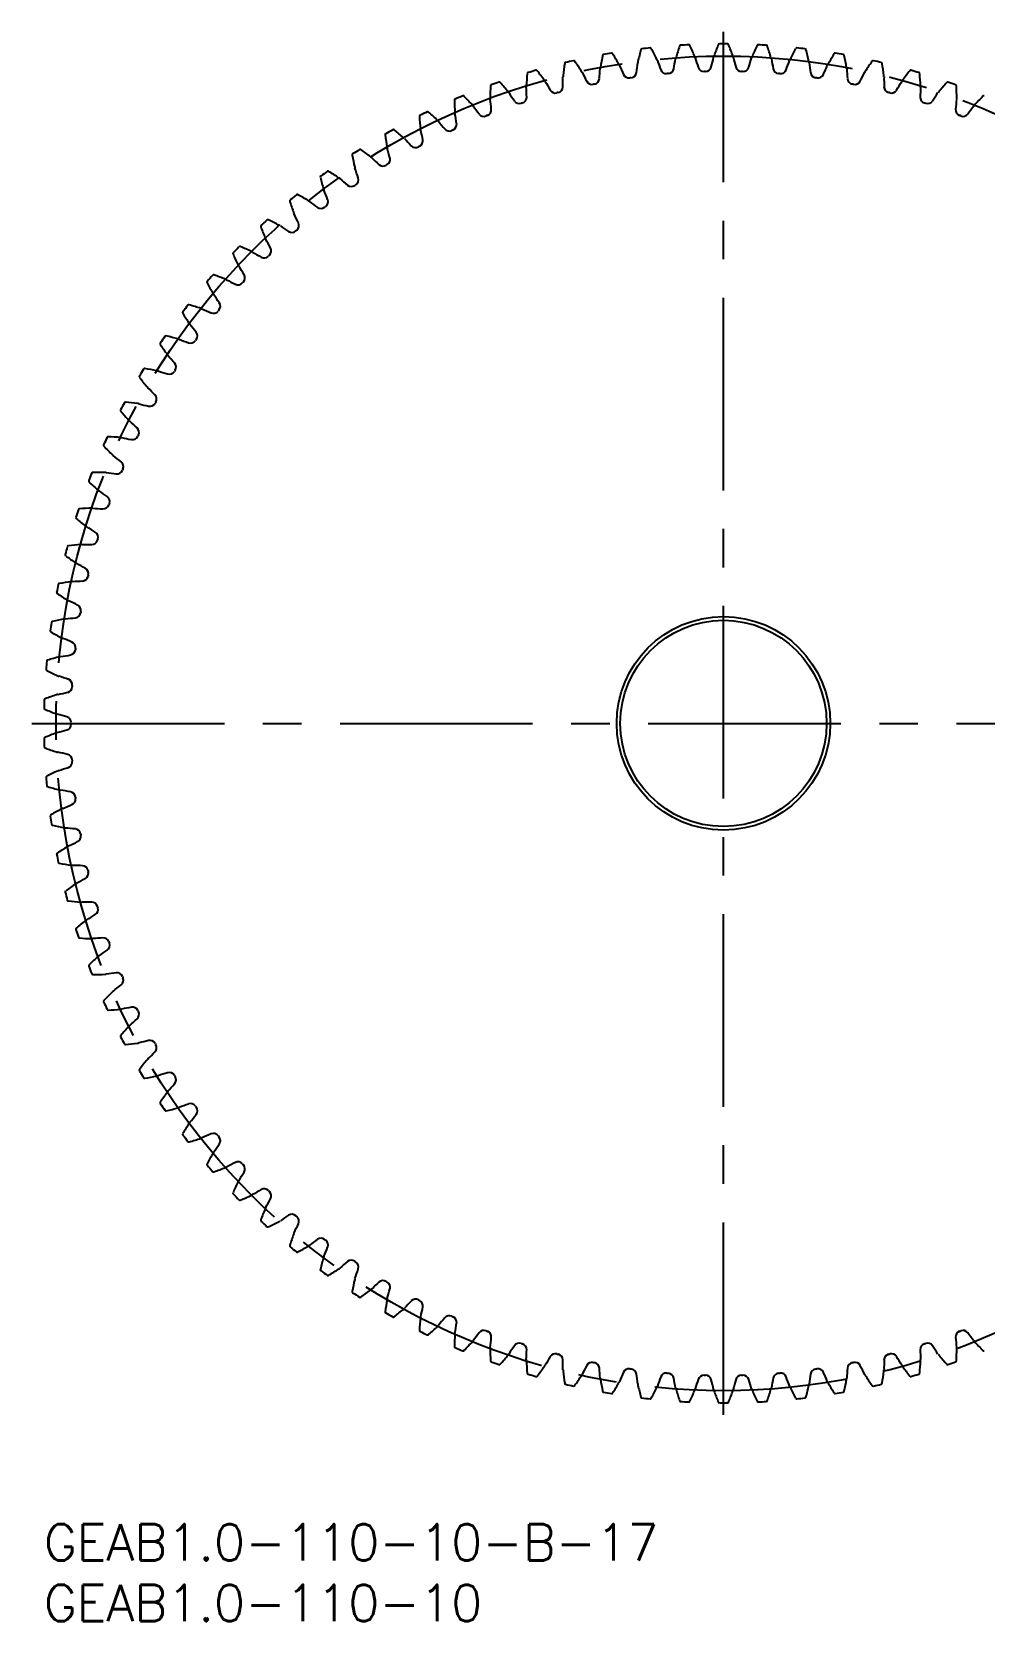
# Model space of a CAD drawing. Extents: x -1 to 153, y -8 to 123.
# Drawn here: x -1 to 77.5, y -8 to 123 of the extents above; entities that cross this region are included whole.
import ezdxf

# ---------------------------------------------------------------- set-up
doc = ezdxf.new("R2010")
doc.units = 0
doc.header["$LTSCALE"] = 0.5
doc.linetypes.add('CENTER', pattern=[50.8, 31.75, -6.35, 6.35, -6.35])
for name, color, linetype in [('MSM_CENTER', 1, 'CENTER'), ('MSM_CONTINUOUS', 7, 'CONTINUOUS'), ('MSM_PART_NUMBER', 7, 'CONTINUOUS')]:
    doc.layers.add(name, color=color, linetype=linetype)
doc.styles.get("Standard").update_dxf_attribs({"font": 'txt.shx', "height": 2, "bigfont": 'bigfont.shx'})

# ---------------------------------------------------------------- blocks, each defined once
blk = doc.blocks.new('*U3')
at = {"layer": 'MSM_PART_NUMBER'}
blk.add_text('GEAB1.0-110-10-B-17', height=3, dxfattribs=at).set_placement((0, -3))
blk = doc.blocks.new('*U4')
at = {"layer": 'MSM_PART_NUMBER'}
blk.add_text('GEAB1.0-110-10', height=3, dxfattribs=at).set_placement((0, -8))

msp = doc.modelspace()

# ---------------------------------------------------------------- linework, layer by layer
at = {"layer": 'MSM_CENTER'}
for p, q in [((56, 9), (56, 123)), ((-1, 66), (113, 66))]:
    msp.add_line(p, q, dxfattribs=at)
msp.add_circle((56, 66), 55, dxfattribs=at)
at = {"layer": 'MSM_CONTINUOUS'}
for radius in [8.8, 8.5]:
    msp.add_circle((56, 66), radius, dxfattribs=at)
for centre, radius, start, end in [((52.47, 121.79), 0.1, 93.6167, 160.9402), ((56, 66), 56, 92.9287, 93.6167), ((53.14, 121.83), 0.1, 25.6053, 92.9287), ((36.7, 113.95), 18.33, 22.4545, 25.6053), ((72.53, 114.97), 18.33, 157.6675, 160.8182), ((55.66, 121.9), 0.1, 90.344, 157.6675), ((56, 66), 56, 89.656, 90.344), ((56.34, 121.9), 0.1, 22.3325, 89.656), ((39.47, 114.97), 18.33, 19.1818, 22.3325), ((75.3, 113.95), 18.33, 154.3947, 157.5455), ((58.86, 121.83), 0.1, 87.0713, 154.3947), ((56, 66), 56, 86.3833, 87.0713), ((59.53, 121.79), 0.1, 19.0598, 86.3833), ((56, 66), 56, 102.7469, 103.4349), ((43.67, 120.52), 0.1, 35.4234, 102.7469), ((28.81, 109.95), 18.33, 32.2727, 35.4234), ((63.94, 117.07), 18.33, 167.4857, 170.6364), ((46.14, 121.02), 0.1, 100.1622, 167.4857), ((56, 66), 56, 99.4742, 100.1622), ((46.8, 121.14), 0.1, 32.1507, 99.4742), ((31.36, 111.43), 18.33, 29, 32.1507), ((49.76, 120.36), 0.832, 167.3636, 174.2089), ((66.84, 116.54), 18.33, 164.2129, 167.3636), ((49.29, 121.5), 0.1, 96.8895, 164.2129), ((56, 66), 56, 96.2015, 96.8895), ((49.96, 121.57), 0.1, 28.878, 96.2015), ((34, 112.77), 18.33, 25.7273, 28.878), ((49.76, 120.36), 0.832, 18.882, 25.7273), ((66.56, 126.12), 16.92, 198.9062, 201.6949), ((35.34, 123.44), 16.92, 348.1232, 350.912), ((52.88, 120.63), 0.832, 164.0909, 170.9362), ((69.71, 115.83), 18.33, 160.9402, 164.0909), ((52.88, 120.63), 0.832, 15.6093, 22.4545), ((69.97, 125.42), 16.92, 195.6335, 198.4222), ((38.66, 124.52), 16.92, 344.8505, 347.6393), ((56, 120.72), 0.832, 160.8182, 167.6634), ((56, 120.72), 0.832, 12.3366, 19.1818), ((73.34, 124.52), 16.92, 192.3607, 195.1495), ((42.03, 125.42), 16.92, 341.5778, 344.3665), ((59.12, 120.63), 0.832, 157.5455, 164.3907), ((42.29, 115.83), 18.33, 15.9091, 19.0598), ((59.12, 120.63), 0.832, 9.0638, 15.9091), ((76.66, 123.44), 16.92, 189.088, 191.8768), ((45.44, 126.12), 16.92, 338.3051, 341.0938), ((62.24, 120.36), 0.832, 154.2727, 161.118), ((78, 112.77), 18.33, 151.122, 154.2727), ((62.04, 121.57), 0.1, 83.7985, 151.122), ((56, 66), 56, 83.1105, 83.7985), ((62.71, 121.5), 0.1, 15.7871, 83.1105), ((45.16, 116.54), 18.33, 12.6364, 15.7871), ((62.24, 120.36), 0.832, 5.7911, 12.6364), ((80.64, 111.43), 18.33, 147.8493, 151), ((65.2, 121.14), 0.1, 80.5258, 147.8493), ((56, 66), 56, 79.8378, 80.5258), ((65.86, 121.02), 0.1, 12.5143, 79.8378), ((48.06, 117.07), 18.33, 9.3636, 12.5143), ((83.19, 109.95), 18.33, 144.5766, 147.7273), ((68.33, 120.52), 0.1, 77.2531, 144.5766), ((56, 66), 56, 76.5651, 77.2531), ((58.06, 117.64), 18.33, 174.0311, 177.1818), ((39.93, 119.54), 0.1, 106.7076, 174.0311), ((56, 66), 56, 106.0196, 106.7076), ((40.57, 119.73), 0.1, 38.6962, 106.0196), ((26.34, 108.33), 18.33, 35.5455, 38.6962), ((25.85, 119.07), 16.92, 357.9414, 0.7302), ((43.61, 119.3), 0.832, 173.9091, 180.7544), ((61.01, 117.44), 18.33, 170.7584, 173.9091), ((43.01, 120.37), 0.1, 103.4349, 170.7584), ((43.61, 119.3), 0.832, 25.4275, 32.2727), ((59.64, 126.93), 16.92, 205.4516, 208.2404), ((28.93, 120.71), 16.92, 354.6687, 357.4575), ((46.67, 119.92), 0.832, 170.6363, 177.4816), ((46.67, 119.92), 0.832, 22.1547, 29), ((63.11, 126.62), 16.92, 202.1789, 204.9677), ((48.22, 119.69), 0.5, 204.9676, 278.2435), ((56, 66), 53.75, 98.1201, 98.2435), ((48.34, 119.71), 0.5, 278.1201, 351.396), ((32.1, 122.16), 16.92, 351.396, 354.1847), ((51.3, 120.05), 0.5, 201.6949, 274.9708), ((56, 66), 53.75, 94.8474, 94.9708), ((51.42, 120.06), 0.5, 274.8474, 348.1232), ((54.39, 120.23), 0.5, 198.4222, 271.698), ((56, 66), 53.75, 91.5747, 91.698), ((54.51, 120.23), 0.5, 271.5747, 344.8505), ((57.49, 120.23), 0.5, 195.1495, 268.4253), ((56, 66), 53.75, 88.302, 88.4253), ((57.61, 120.23), 0.5, 268.3019, 341.5778), ((60.58, 120.06), 0.5, 191.8767, 265.1526), ((56, 66), 53.75, 85.0292, 85.1526), ((60.7, 120.05), 0.5, 265.0292, 338.3051), ((79.9, 122.16), 16.92, 185.8153, 188.604), ((63.66, 119.71), 0.5, 188.604, 261.8797), ((56, 66), 53.75, 81.7565, 81.8799), ((63.78, 119.69), 0.5, 261.7565, 335.0323), ((48.89, 126.62), 16.92, 335.0323, 337.8211), ((65.33, 119.92), 0.832, 151, 157.8453), ((65.33, 119.92), 0.832, 2.5184, 9.3636), ((83.07, 120.71), 16.92, 182.5425, 185.3313), ((52.36, 126.93), 16.92, 331.7596, 334.5484), ((68.39, 119.3), 0.832, 147.7273, 154.5725), ((68.99, 120.37), 0.1, 9.2416, 76.5651), ((50.99, 117.44), 18.33, 6.0909, 9.2416), ((68.39, 119.3), 0.832, 359.2456, 6.0909), ((86.15, 119.07), 16.92, 179.2698, 182.0586), ((85.66, 108.33), 18.33, 141.3038, 144.4545), ((71.43, 119.73), 0.1, 73.9804, 141.3038), ((56, 66), 56, 73.2924, 73.9804), ((72.07, 119.54), 0.1, 5.9689, 73.2924), ((53.94, 117.64), 18.33, 2.8182, 5.9689), ((55.11, 117.68), 18.33, 177.3038, 180.4545), ((36.9, 118.54), 0.1, 109.9804, 177.3038), ((56, 66), 56, 109.2924, 109.9804), ((37.53, 118.76), 0.1, 41.9689, 109.2924), ((23.97, 106.57), 18.33, 38.8182, 41.9689), ((37.61, 117.54), 0.832, 31.9729, 38.8182), ((52.67, 126.95), 16.92, 211.9971, 214.7858), ((40.58, 118.5), 0.832, 177.1818, 184.0271), ((22.87, 117.26), 16.92, 1.2142, 4.0029), ((40.58, 118.5), 0.832, 28.7002, 35.5455), ((56.15, 127.04), 16.92, 208.7244, 211.5131), ((42.15, 118.45), 0.5, 211.5131, 284.7889), ((56, 66), 53.75, 104.6656, 104.7889), ((42.27, 118.48), 0.5, 284.6656, 357.9414), ((45.17, 119.16), 0.5, 208.2404, 281.5162), ((56, 66), 53.75, 101.3929, 101.5162), ((45.28, 119.18), 0.5, 281.3929, 354.6687), ((66.72, 119.18), 0.5, 185.3313, 258.6071), ((56, 66), 53.75, 78.4838, 78.6071), ((66.83, 119.16), 0.5, 258.4837, 331.7596), ((69.73, 118.48), 0.5, 182.0586, 255.3344), ((56, 66), 53.75, 75.2111, 75.3344), ((69.85, 118.45), 0.5, 255.211, 328.4869), ((55.85, 127.04), 16.92, 328.4869, 331.2756), ((71.42, 118.5), 0.832, 144.4545, 151.2998), ((89.13, 117.26), 16.92, 175.9971, 178.7858), ((71.42, 118.5), 0.832, 355.9729, 2.8182), ((59.33, 126.95), 16.92, 325.2142, 328.0029), ((74.39, 117.54), 0.832, 141.1818, 148.0271), ((88.03, 106.57), 18.33, 138.0311, 141.1818), ((74.47, 118.76), 0.1, 70.7076, 138.0311), ((56, 66), 56, 70.0196, 70.7076), ((75.1, 118.54), 0.1, 2.6962, 70.0196), ((56.89, 117.68), 18.33, 359.5455, 2.6962), ((33.93, 117.36), 0.1, 113.2531, 180.5766), ((52.16, 117.54), 18.33, 180.5766, 183.7273), ((56, 66), 56, 112.5651, 113.2531), ((34.55, 117.62), 0.1, 45.2416, 112.5651), ((21.71, 104.67), 18.33, 42.0909, 45.2416), ((34.7, 116.4), 0.832, 35.2456, 42.0909), ((49.19, 126.66), 16.92, 215.2698, 218.0586), ((36.37, 116.57), 0.5, 291.2111, 4.4869), ((37.61, 117.54), 0.832, 180.4545, 187.2998), ((20, 115.29), 16.92, 4.4869, 7.2756), ((39.18, 117.58), 0.5, 214.7858, 288.0617), ((56, 66), 53.75, 107.9383, 108.0617), ((39.29, 117.61), 0.5, 287.9383, 1.2142), ((72.71, 117.61), 0.5, 178.7858, 252.0617), ((56, 66), 53.75, 71.9383, 72.0617), ((72.82, 117.58), 0.5, 251.9383, 325.2142), ((92, 115.29), 16.92, 172.7244, 175.5131), ((75.63, 116.57), 0.5, 175.5131, 248.7889), ((74.39, 117.54), 0.832, 352.7002, 359.5455), ((62.81, 126.66), 16.92, 321.9414, 324.7302), ((77.3, 116.4), 0.832, 137.9091, 144.7544), ((90.29, 104.67), 18.33, 134.7584, 137.9091), ((77.45, 117.62), 0.1, 67.4349, 134.7584), ((31.04, 116.02), 0.1, 116.5258, 183.8493), ((49.23, 117.24), 18.33, 183.8493, 187), ((56, 66), 56, 115.8378, 116.5258), ((31.64, 116.31), 0.1, 48.5143, 115.8378), ((19.56, 102.65), 18.33, 45.3636, 48.5143), ((31.86, 115.11), 0.832, 38.5184, 45.3636), ((45.74, 126.17), 16.92, 218.5425, 221.3313), ((33.52, 115.37), 0.5, 294.4838, 7.7596), ((34.7, 116.4), 0.832, 183.7273, 190.5725), ((17.24, 113.15), 16.92, 7.7596, 10.5484), ((36.26, 116.53), 0.5, 218.0586, 291.3344), ((56, 66), 53.75, 111.2111, 111.3344), ((56, 66), 53.75, 68.6656, 68.7889), ((75.74, 116.53), 0.5, 248.6656, 321.9414), ((28.22, 114.51), 0.1, 119.7985, 187.122), ((46.31, 116.77), 18.33, 187.122, 190.2727), ((56, 66), 56, 119.1105, 119.7985), ((28.8, 114.84), 0.1, 51.7871, 119.1105), ((17.53, 100.51), 18.33, 48.6364, 51.7871), ((29.09, 113.65), 0.832, 41.7911, 48.6364), ((42.32, 125.49), 16.92, 221.8153, 224.604), ((30.73, 114.01), 0.5, 297.7565, 11.0323), ((31.86, 115.11), 0.832, 187, 193.8453), ((14.62, 110.86), 16.92, 11.0323, 13.8211), ((33.41, 115.32), 0.5, 221.3313, 294.6071), ((56, 66), 53.75, 114.4838, 114.6071), ((25.5, 112.84), 0.1, 123.0713, 190.3947), ((43.43, 116.13), 18.33, 190.3947, 193.5455), ((56, 66), 56, 122.3833, 123.0713), ((26.06, 113.21), 0.1, 55.0598, 122.3833), ((15.62, 98.26), 18.33, 51.9091, 55.0598), ((26.42, 112.03), 0.832, 45.0638, 51.9091), ((29.09, 113.65), 0.832, 190.2727, 197.118), ((12.12, 108.43), 16.92, 14.3051, 17.0938), ((30.63, 113.95), 0.5, 224.604, 297.8799), ((56, 66), 53.75, 117.7565, 117.8799), ((56, 66), 56, 125.656, 126.344), ((23.41, 111.42), 0.1, 58.3325, 125.656), ((13.84, 95.9), 18.33, 55.1818, 58.3325), ((26.42, 112.03), 0.832, 193.5454, 200.3907), ((9.77, 105.86), 16.92, 17.5778, 20.3665), ((38.95, 124.61), 16.92, 225.088, 227.8768), ((27.94, 112.43), 0.5, 227.8767, 301.1526), ((56, 66), 53.75, 121.0292, 121.1526), ((28.04, 112.49), 0.5, 301.0292, 14.3051), ((22.87, 111.03), 0.1, 126.344, 193.6675), ((40.59, 115.33), 18.33, 193.6675, 196.8182), ((23.84, 110.27), 0.832, 48.3366, 55.1818), ((35.63, 123.54), 16.92, 228.3607, 231.1495), ((25.33, 110.75), 0.5, 231.1495, 304.4253), ((56, 66), 53.75, 124.302, 124.4253), ((25.43, 110.81), 0.5, 304.302, 17.5778), ((20.36, 109.06), 0.1, 129.6167, 196.9402), ((37.8, 114.37), 18.33, 196.9402, 200.0909), ((56, 66), 56, 128.9287, 129.6167), ((20.88, 109.49), 0.1, 61.6053, 128.9287), ((12.2, 93.45), 18.33, 58.4545, 61.6053), ((21.36, 108.36), 0.832, 51.6093, 58.4545), ((32.38, 122.28), 16.92, 231.6335, 234.4222), ((23.84, 110.27), 0.832, 196.8182, 203.6634), ((7.57, 103.15), 16.92, 20.8505, 23.6393), ((22.92, 109), 0.5, 307.5747, 20.8505), ((56, 66), 56, 132.2015, 132.8895), ((18.45, 107.41), 0.1, 64.878, 132.2015), ((10.71, 90.9), 18.33, 61.7273, 64.878), ((21.36, 108.36), 0.832, 200.0909, 206.9362), ((5.53, 100.33), 16.92, 24.1232, 26.912), ((22.83, 108.93), 0.5, 234.4222, 307.6979), ((56, 66), 53.75, 127.5747, 127.698), ((17.96, 106.96), 0.1, 132.8895, 200.2129), ((35.07, 113.26), 18.33, 200.2129, 203.3636), ((19, 106.32), 0.832, 54.882, 61.7273), ((29.21, 120.84), 16.92, 234.9062, 237.6949), ((20.43, 106.96), 0.5, 237.6949, 310.9707), ((56, 66), 53.75, 130.8474, 130.9708), ((20.52, 107.04), 0.5, 310.8474, 24.1232), ((56, 66), 56, 135.4742, 136.1622), ((16.15, 105.2), 0.1, 68.1507, 135.4742), ((9.36, 88.28), 18.33, 65, 68.1507), ((16.76, 104.14), 0.832, 58.1547, 65), ((26.12, 119.22), 16.92, 238.1789, 240.9677), ((19, 106.32), 0.832, 203.3636, 210.2089), ((3.65, 97.39), 16.92, 27.396, 30.1847), ((18.23, 104.95), 0.5, 314.1201, 27.396), ((15.68, 104.72), 0.1, 136.1622, 203.4857), ((32.4, 111.98), 18.33, 203.4857, 206.6364), ((16.76, 104.14), 0.832, 206.6364, 213.4816), ((1.95, 94.35), 16.92, 30.6687, 33.4575), ((18.15, 104.86), 0.5, 240.9676, 314.2434), ((56, 66), 53.75, 134.1201, 134.2435), ((13.53, 102.35), 0.1, 139.4349, 206.7584), ((29.82, 110.56), 18.33, 206.7584, 209.9091), ((56, 66), 56, 138.7469, 139.4349), ((13.97, 102.86), 0.1, 71.4234, 138.7469), ((8.17, 85.58), 18.33, 68.2727, 71.4234), ((14.64, 101.83), 0.832, 61.4275, 68.2727), ((23.13, 117.43), 16.92, 241.4516, 244.2404), ((15.99, 102.64), 0.5, 244.2404, 317.5161), ((56, 66), 53.75, 137.3929, 137.5162), ((16.07, 102.73), 0.5, 317.3929, 30.6687), ((14.64, 101.83), 0.832, 209.9091, 216.7544), ((0.42, 91.22), 16.92, 33.9414, 36.7302), ((11.53, 99.87), 0.1, 142.7076, 210.0311), ((27.31, 108.99), 18.33, 210.0311, 213.1818), ((56, 66), 56, 142.0196, 142.7076), ((11.94, 100.4), 0.1, 74.6962, 142.0196), ((7.13, 82.81), 18.33, 71.5455, 74.6962), ((12.67, 99.42), 0.832, 64.7002, 71.5455), ((20.25, 115.47), 16.92, 244.7244, 247.5131), ((13.97, 100.3), 0.5, 247.5131, 320.7889), ((56, 66), 53.75, 140.6656, 140.7889), ((14.04, 100.39), 0.5, 320.6656, 33.9414), ((12.67, 99.42), 0.832, 213.1818, 220.0271), ((-0.93, 88), 16.92, 37.2142, 40.0029), ((9.67, 97.27), 0.1, 145.9804, 213.3038), ((56, 66), 56, 145.2924, 145.9804), ((24.91, 107.29), 18.33, 213.3038, 216.4545), ((10.05, 97.83), 0.1, 77.9689, 145.2924), ((6.25, 80), 18.33, 74.8182, 77.9689), ((10.83, 96.89), 0.832, 67.9729, 74.8182), ((17.48, 113.35), 16.92, 247.9971, 250.7858), ((12.08, 97.84), 0.5, 250.7858, 324.0617), ((56, 66), 53.75, 143.9383, 144.0617), ((12.15, 97.93), 0.5, 323.9383, 37.2142), ((10.83, 96.89), 0.832, 216.4545, 223.2998), ((-2.1, 84.72), 16.92, 40.4869, 43.2756), ((10.39, 95.38), 0.5, 327.211, 40.4869), ((7.96, 94.58), 0.1, 149.2531, 216.5766), ((56, 66), 56, 148.5651, 149.2531), ((22.6, 105.44), 18.33, 216.5766, 219.7273), ((8.3, 95.15), 0.1, 81.2416, 148.5651), ((5.53, 77.13), 18.33, 78.0909, 81.2416), ((9.14, 94.26), 0.832, 71.2456, 78.0909), ((14.84, 111.07), 16.92, 251.2698, 254.0586), ((10.33, 95.28), 0.5, 254.0586, 327.3344), ((56, 66), 53.75, 147.2111, 147.3344), ((9.14, 94.26), 0.832, 219.7273, 226.5725), ((-3.07, 81.37), 16.92, 43.7596, 46.5484), ((8.79, 92.73), 0.5, 330.4838, 43.7596), ((6.4, 91.79), 0.1, 152.5258, 219.8493), ((56, 66), 56, 151.8378, 152.5258), ((20.4, 103.47), 18.33, 219.8493, 223), ((6.72, 92.38), 0.1, 84.5143, 151.8378), ((4.97, 74.23), 18.33, 81.3636, 84.5143), ((7.6, 91.54), 0.832, 74.5184, 81.3636), ((12.34, 108.65), 16.92, 254.5425, 257.3313), ((8.73, 92.63), 0.5, 257.3313, 330.6071), ((56, 66), 53.75, 150.4838, 150.6071), ((7.6, 91.54), 0.832, 223, 229.8453), ((-3.85, 77.97), 16.92, 47.0323, 49.8211), ((56, 66), 56, 155.1105, 155.7985), ((5.29, 89.53), 0.1, 87.7871, 155.1105), ((4.59, 71.31), 18.33, 84.6364, 87.7871), ((6.22, 88.73), 0.832, 77.7911, 84.6364), ((9.97, 106.09), 16.92, 257.8153, 260.604), ((7.29, 89.88), 0.5, 260.604, 333.8799), ((7.34, 89.99), 0.5, 333.7565, 47.0323), ((56, 66), 53.75, 153.7565, 153.8799), ((5.01, 88.92), 0.1, 155.7985, 223.122), ((18.32, 101.38), 18.33, 223.122, 226.2727), ((6.22, 88.73), 0.832, 226.2727, 233.118), ((-4.44, 74.53), 16.92, 50.3051, 53.0938), ((56, 66), 56, 158.3833, 159.0713), ((4.03, 86.59), 0.1, 91.0598, 158.3833), ((4.37, 68.36), 18.33, 87.9091, 91.0598), ((5.01, 85.85), 0.832, 81.0638, 87.9091), ((7.76, 103.39), 16.92, 261.088, 263.8768), ((6.01, 87.06), 0.5, 263.8767, 337.1526), ((6.05, 87.17), 0.5, 337.0292, 50.3051), ((56, 66), 53.75, 157.0292, 157.1526), ((3.79, 85.97), 0.1, 159.0718, 226.3947), ((16.36, 99.17), 18.33, 226.3947, 229.5455), ((5.01, 85.85), 0.832, 229.5455, 236.3907), ((-4.83, 71.07), 16.92, 53.5778, 56.3665), ((4.89, 84.18), 0.5, 267.1495, 340.4253), ((4.92, 84.29), 0.5, 340.302, 53.5778), ((56, 66), 53.75, 160.302, 160.4253), ((2.73, 82.95), 0.1, 162.3445, 229.6675), ((56, 66), 56, 161.656, 162.344), ((14.53, 96.85), 18.33, 229.6675, 232.8182), ((2.94, 83.59), 0.1, 94.3325, 161.656), ((4.32, 65.41), 18.33, 91.1818, 94.3325), ((3.96, 82.91), 0.832, 84.3366, 91.1818), ((5.7, 100.58), 16.92, 264.3607, 267.1495), ((3.96, 82.91), 0.832, 232.8182, 239.6634), ((-5.02, 67.59), 16.92, 56.8505, 59.6393), ((3.96, 81.34), 0.5, 343.5747, 56.8505), ((1.85, 79.89), 0.1, 165.6173, 232.9402), ((56, 66), 56, 164.9287, 165.6167), ((2.02, 80.54), 0.1, 97.6053, 164.9287), ((4.44, 62.46), 18.33, 94.4545, 97.6053), ((3.08, 79.91), 0.832, 87.6093, 94.4545), ((3.81, 97.65), 16.92, 267.6335, 270.4222), ((3.93, 81.23), 0.5, 270.4222, 343.698), ((56, 66), 53.75, 163.5747, 163.698), ((12.84, 94.44), 18.33, 232.9402, 236.0909), ((3.08, 79.91), 0.832, 236.0909, 242.9362), ((-5.01, 64.1), 16.92, 60.1233, 62.912), ((3.17, 78.34), 0.5, 346.8474, 60.1233), ((56, 66), 56, 168.2015, 168.8895), ((1.28, 77.43), 0.1, 100.878, 168.2015), ((4.72, 59.52), 18.33, 97.7273, 100.878), ((2.37, 76.87), 0.832, 90.882, 97.7273), ((2.09, 94.62), 16.92, 270.9062, 273.6949), ((3.15, 78.23), 0.5, 273.6949, 346.9708), ((56, 66), 53.75, 166.8474, 166.9708), ((1.15, 76.77), 0.1, 168.89, 236.2129), ((11.29, 91.93), 18.33, 236.2129, 239.3636), ((2.37, 76.87), 0.832, 239.3636, 246.2089), ((-4.8, 60.62), 16.92, 63.396, 66.1847), ((0.54, 91.5), 16.92, 274.1789, 276.9677), ((2.53, 75.19), 0.5, 276.9676, 350.2435), ((2.55, 75.31), 0.5, 350.1201, 63.396), ((56, 66), 53.75, 170.1201, 170.2435), ((56, 66), 56, 171.4742, 172.1622), ((0.62, 73.62), 0.1, 172.1627, 239.4857), ((9.88, 89.33), 18.33, 239.4857, 242.6364), ((0.72, 74.29), 0.1, 104.1507, 171.4742), ((5.18, 56.61), 18.33, 101, 104.1507), ((1.84, 73.79), 0.832, 94.1547, 101), ((1.84, 73.79), 0.832, 242.6364, 249.4816), ((-4.39, 57.16), 16.92, 66.6687, 69.4575), ((2.1, 72.13), 0.5, 280.2404, 353.5162), ((2.11, 72.24), 0.5, 353.3929, 66.6687), ((56, 66), 53.75, 173.3929, 173.5162), ((56, 66), 56, 174.7469, 175.4349), ((0.33, 71.12), 0.1, 107.4234, 174.7469), ((5.79, 53.72), 18.33, 104.2727, 107.4234), ((1.48, 70.68), 0.832, 97.4275, 104.2727), ((-0.82, 88.29), 16.92, 277.4516, 280.2404), ((0.28, 70.45), 0.1, 175.4349, 242.7584), ((8.62, 86.66), 18.33, 242.7584, 245.9091), ((1.48, 70.68), 0.832, 245.9091, 252.7544), ((-3.79, 53.73), 16.92, 69.9414, 72.7302), ((1.84, 69.16), 0.5, 356.6656, 69.9414), ((6.58, 50.88), 18.33, 107.5455, 110.6962), ((1.3, 67.56), 0.832, 100.7002, 107.5455), ((-2, 85.01), 16.92, 280.7244, 283.5131), ((1.84, 69.04), 0.5, 283.5131, 356.7889), ((56, 66), 53.75, 176.6656, 176.7889), ((56, 66), 56, 178.0196, 178.7076), ((0.11, 67.26), 0.1, 178.7076, 246.0311), ((0.13, 67.93), 0.1, 110.6962, 178.0196), ((7.52, 83.92), 18.33, 246.0311, 249.1818), ((1.3, 67.56), 0.832, 249.1818, 256.0271), ((-2.99, 50.34), 16.92, 73.2142, 76.0029), ((1.75, 66.06), 0.5, 359.9383, 73.2142), ((1.75, 65.94), 0.5, 286.7858, 0.0617), ((56, 66), 53.75, 179.9383, 180.0617), ((0.11, 64.74), 0.1, 113.9689, 181.2924), ((56, 66), 56, 181.2924, 181.9804), ((7.52, 48.08), 18.33, 110.8182, 113.9689), ((1.3, 64.44), 0.832, 103.9729, 110.8182), ((-2.99, 81.66), 16.92, 283.9971, 286.7858), ((0.13, 64.07), 0.1, 181.9804, 249.3038), ((6.58, 81.12), 18.33, 249.3038, 252.4545), ((1.3, 64.44), 0.832, 252.4545, 259.2998), ((-2, 46.99), 16.92, 76.4869, 79.2756), ((1.84, 62.96), 0.5, 3.211, 76.4869), ((56, 66), 53.75, 183.2111, 183.3344), ((0.28, 61.55), 0.1, 117.2416, 184.5651), ((8.62, 45.34), 18.33, 114.0909, 117.2416), ((1.48, 61.32), 0.832, 107.2456, 114.0909), ((-3.79, 78.27), 16.92, 287.2698, 290.0586), ((1.84, 62.84), 0.5, 290.0586, 3.3344), ((56, 66), 56, 184.5651, 185.2531), ((0.33, 60.88), 0.1, 185.2531, 252.5766), ((5.79, 78.28), 18.33, 252.5766, 255.7273), ((1.48, 61.32), 0.832, 255.7272, 262.5725), ((-0.82, 43.71), 16.92, 79.7596, 82.5484), ((2.1, 59.87), 0.5, 6.4838, 79.7596), ((9.88, 42.67), 18.33, 117.3636, 120.5143), ((1.84, 58.21), 0.832, 110.5184, 117.3636), ((-4.39, 74.84), 16.92, 290.5425, 293.3313), ((2.11, 59.76), 0.5, 293.3313, 6.6072), ((56, 66), 53.75, 186.4838, 186.6071), ((0.62, 58.38), 0.1, 120.5143, 187.8378), ((56, 66), 56, 187.8378, 188.5258), ((0.72, 57.71), 0.1, 188.5258, 255.8493), ((5.18, 75.39), 18.33, 255.8493, 259), ((1.84, 58.21), 0.832, 259, 265.8453), ((0.54, 40.5), 16.92, 83.0323, 85.8211), ((2.53, 56.81), 0.5, 9.7565, 83.0323), ((2.55, 56.69), 0.5, 296.604, 9.8797), ((56, 66), 53.75, 189.7565, 189.8799), ((1.15, 55.23), 0.1, 123.7871, 191.1105), ((56, 66), 56, 191.1105, 191.7985), ((11.29, 40.07), 18.33, 120.6364, 123.7871), ((2.37, 55.13), 0.832, 113.7911, 120.6364), ((-4.8, 71.38), 16.92, 293.8153, 296.604), ((1.28, 54.57), 0.1, 191.7991, 259.122), ((4.72, 72.48), 18.33, 259.122, 262.2727), ((2.37, 55.13), 0.832, 262.2727, 269.118), ((2.09, 37.38), 16.92, 86.3051, 89.0938), ((3.15, 53.77), 0.5, 13.0292, 86.3051), ((3.17, 53.66), 0.5, 299.8767, 13.1526), ((56, 66), 53.75, 193.0292, 193.1526), ((12.84, 37.56), 18.33, 123.9091, 127.0598), ((3.08, 52.09), 0.832, 117.0638, 123.9091), ((-5.01, 67.9), 16.92, 297.088, 299.8768), ((1.85, 52.11), 0.1, 127.0598, 194.3833), ((56, 66), 56, 194.3833, 195.0713), ((2.02, 51.46), 0.1, 195.0718, 262.3947), ((4.44, 69.54), 18.33, 262.3947, 265.5455), ((3.08, 52.09), 0.832, 265.5454, 272.3907), ((3.81, 34.35), 16.92, 89.5778, 92.3665), ((3.93, 50.77), 0.5, 16.3019, 89.5778), ((3.96, 49.09), 0.832, 120.3366, 127.1818), ((-5.02, 64.41), 16.92, 300.3607, 303.1495), ((3.96, 50.66), 0.5, 303.1495, 16.4253), ((56, 66), 53.75, 196.302, 196.4253), ((2.73, 49.05), 0.1, 130.3325, 197.656), ((56, 66), 56, 197.656, 198.344), ((14.53, 35.15), 18.33, 127.1818, 130.3325), ((2.94, 48.41), 0.1, 198.344, 265.6675), ((4.32, 66.59), 18.33, 265.6675, 268.8182), ((3.96, 49.09), 0.832, 268.8182, 275.6634), ((5.7, 31.42), 16.92, 92.8505, 95.6393), ((-4.83, 60.93), 16.92, 303.6335, 306.4222), ((4.89, 47.82), 0.5, 19.5747, 92.8505), ((4.92, 47.71), 0.5, 306.4222, 19.698), ((56, 66), 53.75, 199.5747, 199.698), ((3.79, 46.03), 0.1, 133.6053, 200.9287), ((56, 66), 56, 200.9287, 201.6167), ((16.36, 32.83), 18.33, 130.4545, 133.6053), ((5.01, 46.15), 0.832, 123.6093, 130.4545), ((4.03, 45.41), 0.1, 201.6173, 268.9402), ((4.37, 63.64), 18.33, 268.9402, 272.0909), ((5.01, 46.15), 0.832, 272.0909, 278.9362), ((7.76, 28.61), 16.92, 96.1232, 98.912), ((6.01, 44.94), 0.5, 22.8474, 96.1232), ((6.05, 44.83), 0.5, 309.6949, 22.9708), ((56, 66), 53.75, 202.8474, 202.9708), ((18.32, 30.62), 18.33, 133.7273, 136.878), ((6.22, 43.27), 0.832, 126.882, 133.7273), ((-4.44, 57.47), 16.92, 306.9062, 309.6949), ((5.01, 43.08), 0.1, 136.878, 204.2015), ((56, 66), 56, 204.2015, 204.8895), ((5.29, 42.47), 0.1, 204.8895, 272.2129), ((4.59, 60.69), 18.33, 272.2129, 275.3636), ((6.22, 43.27), 0.832, 275.3636, 282.2089), ((9.97, 25.91), 16.92, 99.396, 102.1847), ((7.29, 42.12), 0.5, 26.1201, 99.396), ((7.34, 42.01), 0.5, 312.9677, 26.2435), ((56, 66), 53.75, 206.1201, 206.2435), ((20.4, 28.53), 18.33, 137, 140.1507), ((7.6, 40.46), 0.832, 130.1547, 137), ((-3.85, 54.03), 16.92, 310.1789, 312.9677), ((6.4, 40.21), 0.1, 140.1507, 207.4742), ((56, 66), 56, 207.4742, 208.1622), ((6.72, 39.62), 0.1, 208.1622, 275.4857), ((4.97, 57.77), 18.33, 275.4857, 278.6364), ((7.6, 40.46), 0.832, 278.6364, 285.4816), ((12.34, 23.35), 16.92, 102.6687, 105.4575), ((8.73, 39.37), 0.5, 29.3929, 102.6687), ((8.79, 39.27), 0.5, 316.2404, 29.5162), ((56, 66), 53.75, 209.3929, 209.5162), ((22.6, 26.56), 18.33, 140.2727, 143.4234), ((9.14, 37.74), 0.832, 133.4275, 140.2727), ((-3.07, 50.63), 16.92, 313.4516, 316.2404), ((7.96, 37.42), 0.1, 143.4234, 210.7469), ((56, 66), 56, 210.7469, 211.4349), ((8.3, 36.85), 0.1, 211.4349, 278.7584), ((5.53, 54.87), 18.33, 278.7584, 281.9091), ((9.14, 37.74), 0.832, 281.9091, 288.7544), ((14.84, 20.93), 16.92, 105.9414, 108.7302), ((10.33, 36.72), 0.5, 32.6656, 105.9414), ((56, 66), 53.75, 212.6656, 212.7889), ((10.39, 36.62), 0.5, 319.5131, 32.7889), ((24.91, 24.71), 18.33, 143.5455, 146.6962), ((10.83, 35.11), 0.832, 136.7002, 143.5455), ((-2.1, 47.28), 16.92, 316.7244, 319.5131), ((9.67, 34.73), 0.1, 146.6962, 214.0196), ((56, 66), 56, 214.0196, 214.7076), ((10.05, 34.17), 0.1, 214.7076, 282.0311), ((6.25, 52), 18.33, 282.0311, 285.1818), ((10.83, 35.11), 0.832, 285.1818, 292.0271), ((17.48, 18.65), 16.92, 109.2142, 112.0029), ((12.08, 34.16), 0.5, 35.9383, 109.2141), ((56, 66), 53.75, 215.9383, 216.0617), ((12.15, 34.07), 0.5, 322.7859, 36.0617), ((27.31, 23.01), 18.33, 146.8182, 149.9689), ((12.67, 32.58), 0.832, 139.9729, 146.8182), ((-0.93, 44), 16.92, 319.9971, 322.7858), ((11.53, 32.13), 0.1, 149.9689, 217.2924), ((56, 66), 56, 217.2924, 217.9804), ((11.94, 31.6), 0.1, 217.9804, 285.3038), ((7.13, 49.19), 18.33, 285.3038, 288.4545), ((12.67, 32.58), 0.832, 288.4545, 295.2998), ((20.25, 16.53), 16.92, 112.4869, 115.2756), ((13.97, 31.7), 0.5, 39.211, 112.4869), ((56, 66), 53.75, 219.2111, 219.3344), ((14.04, 31.61), 0.5, 326.0586, 39.3344), ((29.82, 21.44), 18.33, 150.0909, 153.2416), ((14.64, 30.17), 0.832, 143.2456, 150.0909), ((0.42, 40.78), 16.92, 323.2698, 326.0586), ((13.53, 29.65), 0.1, 153.2416, 220.5651), ((56, 66), 56, 220.5651, 221.2531), ((13.97, 29.14), 0.1, 221.2531, 288.5766), ((8.17, 46.42), 18.33, 288.5766, 291.7273), ((14.64, 30.17), 0.832, 291.7273, 298.5725), ((23.13, 14.57), 16.92, 115.7596, 118.5484), ((15.99, 29.36), 0.5, 42.4838, 115.7596), ((1.95, 37.65), 16.92, 326.5425, 329.3313), ((56, 66), 53.75, 222.4838, 222.6071), ((16.07, 29.27), 0.5, 329.3313, 42.6071), ((32.4, 20.02), 18.33, 153.3636, 156.5143), ((16.76, 27.86), 0.832, 146.5184, 153.3636), ((26.12, 12.78), 16.92, 119.0323, 121.8211), ((18.15, 27.14), 0.5, 45.7565, 119.0323), ((15.68, 27.28), 0.1, 156.5143, 223.8378), ((56, 66), 56, 223.8378, 224.5258), ((16.15, 26.8), 0.1, 224.5258, 291.8493), ((9.36, 43.72), 18.33, 291.8493, 295), ((16.76, 27.86), 0.832, 295, 301.8453), ((3.65, 34.61), 16.92, 329.8153, 332.604), ((56, 66), 53.75, 225.7565, 225.8799), ((18.23, 27.05), 0.5, 332.604, 45.8799), ((35.07, 18.74), 18.33, 156.6364, 159.7871), ((17.96, 25.04), 0.1, 159.7871, 227.1105), ((56, 66), 56, 227.1105, 227.7985), ((19, 25.68), 0.832, 149.7911, 156.6364), ((10.71, 41.1), 18.33, 295.122, 298.2727), ((19, 25.68), 0.832, 298.2727, 305.118), ((29.21, 11.16), 16.92, 122.3051, 125.0938), ((20.43, 25.04), 0.5, 49.0292, 122.3051), ((56, 66), 53.75, 229.0292, 229.1526), ((20.52, 24.96), 0.5, 335.8768, 49.1526), ((18.45, 24.59), 0.1, 227.7985, 295.122), ((37.8, 17.63), 18.33, 159.9091, 163.0598), ((21.36, 23.64), 0.832, 153.0638, 159.9091), ((5.53, 31.67), 16.92, 333.088, 335.8768), ((20.36, 22.94), 0.1, 163.0598, 230.3833), ((56, 66), 56, 230.3833, 231.0713), ((20.88, 22.51), 0.1, 231.0713, 298.3947), ((12.2, 38.55), 18.33, 298.3947, 301.5455), ((21.36, 23.64), 0.832, 301.5455, 308.3907), ((32.38, 9.72), 16.92, 125.5778, 128.3665), ((22.83, 23.07), 0.5, 52.3019, 125.5778), ((7.57, 28.85), 16.92, 336.3607, 339.1495), ((56, 66), 53.75, 232.302, 232.4253), ((22.92, 23), 0.5, 339.1495, 52.4253), ((40.59, 16.67), 18.33, 163.1818, 166.3325), ((22.87, 20.97), 0.1, 166.3325, 233.656), ((23.84, 21.73), 0.832, 156.3366, 163.1818), ((13.84, 36.1), 18.33, 301.6675, 304.8182), ((23.84, 21.73), 0.832, 304.8182, 311.6634), ((35.63, 8.46), 16.92, 128.8505, 131.6393), ((25.33, 21.25), 0.5, 55.5747, 128.8505), ((56, 66), 53.75, 235.5747, 235.698), ((9.77, 26.14), 16.92, 339.6335, 342.4222), ((25.43, 21.19), 0.5, 342.4222, 55.698), ((56, 66), 56, 233.656, 234.344), ((23.41, 20.58), 0.1, 234.344, 301.6675), ((43.43, 15.87), 18.33, 166.4545, 169.6053), ((26.42, 19.97), 0.832, 159.6093, 166.4545), ((38.95, 7.39), 16.92, 132.1232, 134.912), ((27.94, 19.57), 0.5, 58.8474, 132.1232), ((56, 66), 53.75, 238.8474, 238.9708), ((28.04, 19.51), 0.5, 345.6949, 58.9708), ((25.5, 19.16), 0.1, 169.6053, 236.9287), ((56, 66), 56, 236.9287, 237.6167), ((26.06, 18.79), 0.1, 237.6167, 304.9402), ((15.62, 33.74), 18.33, 304.9402, 308.0909), ((26.42, 19.97), 0.832, 308.0909, 314.9362), ((46.31, 15.23), 18.33, 169.7273, 172.878), ((29.09, 18.35), 0.832, 162.882, 169.7273), ((12.12, 23.57), 16.92, 342.9062, 345.6949), ((42.32, 6.51), 16.92, 135.396, 138.1847), ((30.63, 18.05), 0.5, 62.1201, 135.396), ((56, 66), 53.75, 242.1201, 242.2435), ((30.73, 17.99), 0.5, 348.9677, 62.2435), ((28.22, 17.49), 0.1, 172.878, 240.2015), ((56, 66), 56, 240.2015, 240.8895), ((28.8, 17.16), 0.1, 240.8895, 308.2129), ((17.53, 31.49), 18.33, 308.2129, 311.3636), ((29.09, 18.35), 0.832, 311.3636, 318.2089), ((31.86, 16.89), 0.832, 166.1547, 173), ((14.62, 21.14), 16.92, 346.1789, 348.9677), ((33.41, 16.68), 0.5, 65.3928, 138.6687), ((56, 66), 53.75, 245.3929, 245.5162), ((33.52, 16.63), 0.5, 352.2404, 65.5162), ((49.23, 14.76), 18.33, 173, 176.1507), ((31.04, 15.98), 0.1, 176.1507, 243.4742), ((56, 66), 56, 243.4742, 244.1622), ((19.56, 29.35), 18.33, 311.4857, 314.6364), ((31.86, 16.89), 0.832, 314.6364, 321.4816), ((45.74, 5.83), 16.92, 138.6687, 141.4575), ((34.7, 15.6), 0.832, 169.4275, 176.2727), ((17.24, 18.85), 16.92, 349.4516, 352.2404), ((49.19, 5.34), 16.92, 141.9414, 144.7302), ((36.26, 15.47), 0.5, 68.6656, 141.9414), ((56, 66), 53.75, 248.6656, 248.7889), ((36.37, 15.43), 0.5, 355.5131, 68.7889), ((75.63, 15.43), 0.5, 111.211, 184.4868), ((56, 66), 53.75, 291.2111, 291.3344), ((75.74, 15.47), 0.5, 38.0586, 111.3344), ((62.81, 5.34), 16.92, 35.2698, 38.0586), ((31.64, 15.69), 0.1, 244.1622, 311.4857), ((52.16, 14.46), 18.33, 176.2727, 179.4234), ((33.93, 14.64), 0.1, 179.4234, 246.7469), ((56, 66), 56, 246.7469, 247.4349), ((21.71, 27.33), 18.33, 314.7584, 317.9091), ((34.7, 15.6), 0.832, 317.9091, 324.7544), ((37.61, 14.46), 0.832, 172.7002, 179.5455), ((55.11, 14.32), 18.33, 179.5455, 182.6962), ((20, 16.71), 16.92, 352.7244, 355.5131), ((52.67, 5.05), 16.92, 145.2142, 148.0029), ((39.18, 14.42), 0.5, 71.9383, 145.2142), ((56, 66), 53.75, 251.9383, 252.0617), ((39.29, 14.39), 0.5, 358.7859, 72.0617), ((72.71, 14.39), 0.5, 107.9383, 181.2142), ((56, 66), 53.75, 287.9383, 288.0617), ((72.82, 14.42), 0.5, 34.7858, 108.0617), ((59.33, 5.05), 16.92, 31.9971, 34.7858), ((92, 16.71), 16.92, 184.4869, 187.2756), ((56.89, 14.32), 18.33, 357.3038, 0.4545), ((74.39, 14.46), 0.832, 0.4545, 7.2998), ((77.3, 15.6), 0.832, 215.2456, 222.0909), ((90.29, 27.33), 18.33, 222.0909, 225.2416), ((34.55, 14.38), 0.1, 247.4349, 314.7584), ((36.9, 13.46), 0.1, 182.6962, 250.0196), ((56, 66), 56, 250.0196, 250.7076), ((37.53, 13.24), 0.1, 250.7076, 318.0311), ((23.97, 25.43), 18.33, 318.0311, 321.1818), ((37.61, 14.46), 0.832, 321.1818, 328.0271), ((22.87, 14.74), 16.92, 355.9971, 358.7858), ((40.58, 13.5), 0.832, 175.9729, 182.8182), ((58.06, 14.36), 18.33, 182.8182, 185.9689), ((56.15, 4.96), 16.92, 148.4869, 151.2756), ((42.15, 13.55), 0.5, 75.211, 148.4869), ((56, 66), 53.75, 255.2111, 255.3344), ((42.27, 13.52), 0.5, 2.0586, 75.3343), ((25.85, 12.93), 16.92, 359.2698, 2.0586), ((45.17, 12.84), 0.5, 78.4838, 151.7596), ((56, 66), 53.75, 258.4838, 258.6071), ((45.28, 12.82), 0.5, 5.3313, 78.607), ((66.72, 12.82), 0.5, 101.3928, 174.6687), ((56, 66), 53.75, 281.3929, 281.5162), ((66.83, 12.84), 0.5, 28.2404, 101.5162), ((86.15, 12.93), 16.92, 177.9414, 180.7302), ((69.73, 13.52), 0.5, 104.6656, 177.9414), ((56, 66), 53.75, 284.6656, 284.7889), ((69.85, 13.55), 0.5, 31.5131, 104.7889), ((55.85, 4.96), 16.92, 28.7244, 31.5131), ((53.94, 14.36), 18.33, 354.0311, 357.1818), ((89.13, 14.74), 16.92, 181.2142, 184.0029), ((71.42, 13.5), 0.832, 357.1818, 4.0271), ((74.39, 14.46), 0.832, 211.9729, 218.8182), ((88.03, 25.43), 18.33, 218.8182, 221.9689), ((74.47, 13.24), 0.1, 221.9689, 289.2924), ((56, 66), 56, 289.2924, 289.9804), ((75.1, 13.46), 0.1, 289.9809, 357.3038), ((77.45, 14.38), 0.1, 225.2416, 292.5651), ((39.93, 12.46), 0.1, 185.9689, 253.2924), ((56, 66), 56, 253.2924, 253.9804), ((40.57, 12.27), 0.1, 253.9804, 321.3038), ((26.34, 23.67), 18.33, 321.3038, 324.4545), ((40.58, 13.5), 0.832, 324.4545, 331.2998), ((43.61, 12.7), 0.832, 179.2456, 186.0909), ((61.01, 14.56), 18.33, 186.0909, 189.2416), ((28.81, 22.05), 18.33, 324.5766, 327.7273), ((43.61, 12.7), 0.832, 327.7273, 334.5725), ((59.64, 5.07), 16.92, 151.7596, 154.5484), ((28.93, 11.29), 16.92, 2.5425, 5.3313), ((46.67, 12.08), 0.832, 182.5184, 189.3636), ((63.94, 14.93), 18.33, 189.3636, 192.5143), ((63.11, 5.38), 16.92, 155.0323, 157.8211), ((48.22, 12.31), 0.5, 81.7565, 155.0323), ((56, 66), 53.75, 261.7565, 261.8799), ((48.34, 12.29), 0.5, 8.604, 81.8797), ((32.1, 9.84), 16.92, 5.8153, 8.604), ((66.56, 5.88), 16.92, 158.3051, 161.0938), ((51.3, 11.95), 0.5, 85.0292, 158.3051), ((56, 66), 53.75, 265.0292, 265.1526), ((51.42, 11.94), 0.5, 11.8767, 85.1525), ((35.34, 8.56), 16.92, 9.088, 11.8768), ((69.97, 6.58), 16.92, 161.5778, 164.3665), ((54.39, 11.77), 0.5, 88.3019, 161.5778), ((56, 66), 53.75, 268.302, 268.4253), ((54.51, 11.77), 0.5, 15.1495, 88.4253), ((38.66, 7.48), 16.92, 12.3607, 15.1495), ((73.34, 7.48), 16.92, 164.8505, 167.6393), ((57.49, 11.77), 0.5, 91.5747, 164.8505), ((56, 66), 53.75, 271.5747, 271.698), ((57.61, 11.77), 0.5, 18.4222, 91.698), ((42.03, 6.58), 16.92, 15.6335, 18.4222), ((76.66, 8.56), 16.92, 168.1232, 170.912), ((60.58, 11.94), 0.5, 94.8474, 168.1232), ((56, 66), 53.75, 274.8474, 274.9708), ((60.7, 11.95), 0.5, 21.6949, 94.9708), ((45.44, 5.88), 16.92, 18.9062, 21.6949), ((79.9, 9.84), 16.92, 171.396, 174.1847), ((63.66, 12.29), 0.5, 98.1201, 171.396), ((56, 66), 53.75, 278.1201, 278.2435), ((63.78, 12.31), 0.5, 24.9676, 98.2435), ((48.89, 5.38), 16.92, 22.1789, 24.9677), ((48.06, 14.93), 18.33, 347.4857, 350.6364), ((65.33, 12.08), 0.832, 350.6364, 357.4816), ((83.07, 11.29), 16.92, 174.6687, 177.4575), ((52.36, 5.07), 16.92, 25.4516, 28.2404), ((68.39, 12.7), 0.832, 205.4275, 212.2727), ((83.19, 22.05), 18.33, 212.2727, 215.4234), ((50.99, 14.56), 18.33, 350.7584, 353.9091), ((68.39, 12.7), 0.832, 353.9091, 0.7544), ((71.42, 13.5), 0.832, 208.7002, 215.5455), ((85.66, 23.67), 18.33, 215.5455, 218.6962), ((71.43, 12.27), 0.1, 218.6962, 286.0196), ((56, 66), 56, 286.0196, 286.7076), ((72.07, 12.46), 0.1, 286.7076, 354.0311), ((43.01, 11.63), 0.1, 189.2416, 256.5651), ((56, 66), 56, 256.5651, 257.2531), ((43.67, 11.48), 0.1, 257.2531, 324.5766), ((46.14, 10.98), 0.1, 192.5143, 259.8378), ((56, 66), 56, 259.8378, 260.5258), ((46.8, 10.86), 0.1, 260.5258, 327.8493), ((31.36, 20.57), 18.33, 327.8493, 331), ((46.67, 12.08), 0.832, 331, 337.8453), ((49.76, 11.64), 0.832, 185.7911, 192.6364), ((66.84, 15.46), 18.33, 192.6364, 195.7871), ((34, 19.23), 18.33, 331.122, 334.2727), ((49.76, 11.64), 0.832, 334.2727, 341.118), ((52.88, 11.37), 0.832, 189.0638, 195.9091), ((69.71, 16.17), 18.33, 195.9091, 199.0598), ((36.7, 18.05), 18.33, 334.3947, 337.5455), ((52.88, 11.37), 0.832, 337.5455, 344.3907), ((56, 11.28), 0.832, 192.3366, 199.1818), ((72.53, 17.03), 18.33, 199.1818, 202.3325), ((39.47, 17.03), 18.33, 337.6675, 340.8182), ((56, 11.28), 0.832, 340.8182, 347.6634), ((59.12, 11.37), 0.832, 195.6093, 202.4545), ((75.3, 18.05), 18.33, 202.4545, 205.6053), ((42.29, 16.17), 18.33, 340.9402, 344.0909), ((59.12, 11.37), 0.832, 344.0909, 350.9362), ((62.24, 11.64), 0.832, 198.882, 205.7273), ((78, 19.23), 18.33, 205.7273, 208.878), ((45.16, 15.46), 18.33, 344.2129, 347.3636), ((62.24, 11.64), 0.832, 347.3636, 354.2089), ((65.33, 12.08), 0.832, 202.1547, 209), ((80.64, 20.57), 18.33, 209, 212.1507), ((65.2, 10.86), 0.1, 212.1507, 279.4742), ((56, 66), 56, 279.4742, 280.1622), ((65.86, 10.98), 0.1, 280.1627, 347.4857), ((68.33, 11.48), 0.1, 215.4234, 282.7469), ((56, 66), 56, 282.7469, 283.4349), ((68.99, 11.63), 0.1, 283.4355, 350.7584), ((49.29, 10.5), 0.1, 195.7871, 263.1105), ((56, 66), 56, 263.1105, 263.7985), ((49.96, 10.43), 0.1, 263.7985, 331.122), ((52.47, 10.21), 0.1, 199.0598, 266.3833), ((56, 66), 56, 266.3833, 267.0713), ((53.14, 10.17), 0.1, 267.0718, 334.3947), ((55.66, 10.1), 0.1, 202.3325, 269.656), ((56, 66), 56, 269.656, 270.344), ((56.34, 10.1), 0.1, 270.344, 337.6675), ((58.86, 10.17), 0.1, 205.6053, 272.9287), ((56, 66), 56, 272.9287, 273.6167), ((59.53, 10.21), 0.1, 273.6173, 340.9402), ((62.04, 10.43), 0.1, 208.878, 276.2015), ((56, 66), 56, 276.2015, 276.8895), ((62.71, 10.5), 0.1, 276.8895, 344.2129)]:
    msp.add_arc(centre, radius, start, end, dxfattribs=at)

# ---------------------------------------------------------------- block references
for name in ['*U3', '*U4']:
    msp.add_blockref(name, (0, 0), dxfattribs=at)

doc.saveas('drawing.dxf')
